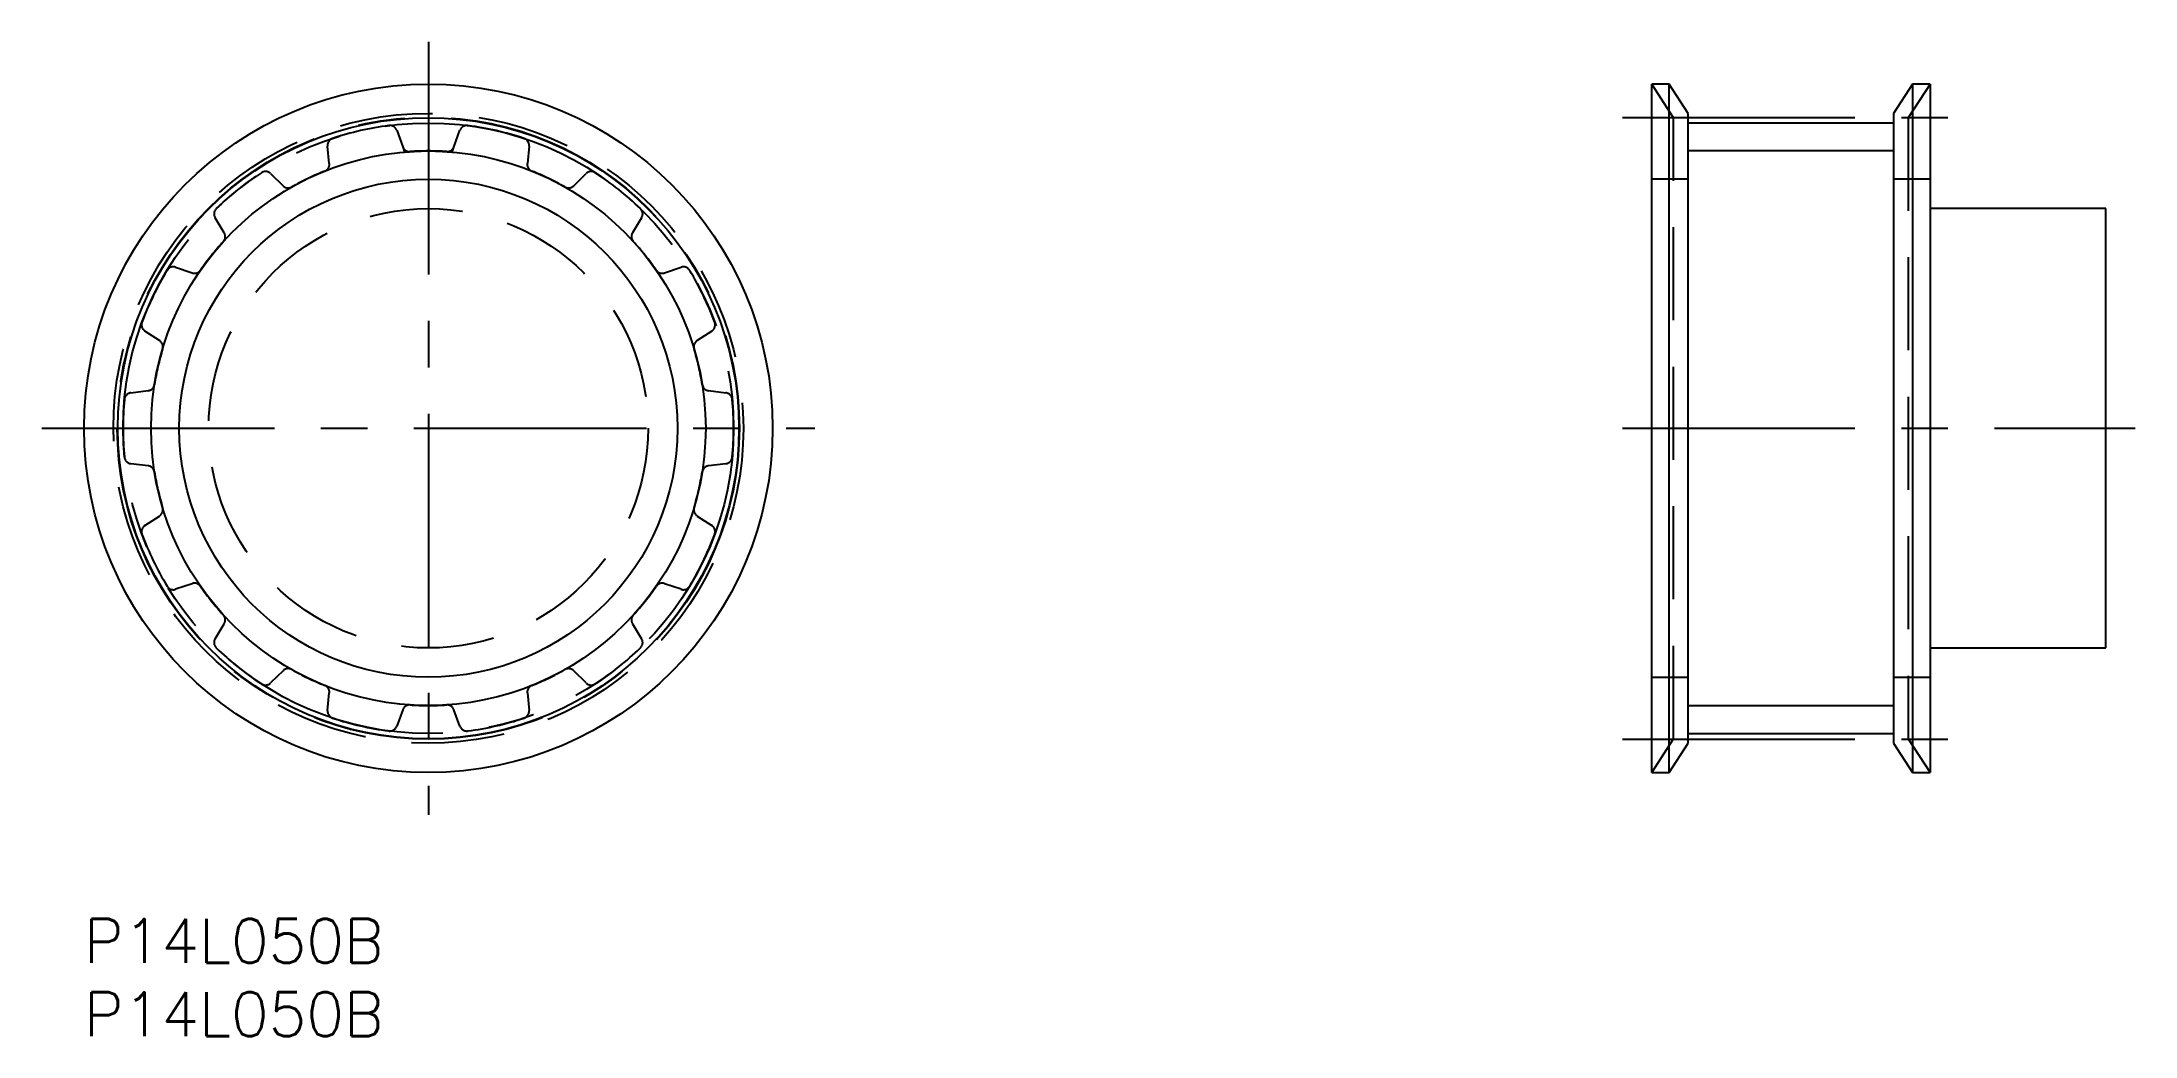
# Model space of a CAD drawing. Extents: x -3 to 140, y -8 to 60.
import ezdxf

# ---------------------------------------------------------------- set-up
doc = ezdxf.new("R2010")
doc.units = 0
doc.header["$LTSCALE"] = 0.5
for name, pattern in [('CENTER', [50.8, 31.75, -6.35, 6.35, -6.35]), ('DASHED', [19.05, 12.7, -6.35]), ('PHANTOM', [63.5, 31.75, -6.35, 6.35, -6.35, 6.35, -6.35])]:
    doc.linetypes.add(name, pattern=pattern)
for name, color, linetype in [('MSM_CENTER', 1, 'CENTER'), ('MSM_CONTINUOUS', 7, 'CONTINUOUS'), ('MSM_DASHED', 4, 'DASHED'), ('MSM_IMAGINARY', 6, 'PHANTOM'), ('MSM_NARROW', 5, 'CONTINUOUS'), ('MSM_PART_NUMBER', 7, 'CONTINUOUS')]:
    doc.layers.add(name, color=color, linetype=linetype)
doc.styles.get("Standard").update_dxf_attribs({"font": 'txt.shx', "height": 3, "bigfont": 'bigfont.shx'})

msp = doc.modelspace()

# ---------------------------------------------------------------- linework, layer by layer
at = {"layer": 'MSM_CENTER'}
for p, q in [((23.5, 59.88), (23.5, 7.12)), ((105, 54.72), (128, 54.72)), ((-2.88, 33.5), (49.88, 33.5)), ((105, 33.5), (140, 33.5)), ((105, 12.27), (128, 12.27))]:
    msp.add_line(p, q, dxfattribs=at)
msp.add_circle((23.5, 33.5), 21.23, dxfattribs=at)
at = {"layer": 'MSM_CONTINUOUS'}
for p, q in [((108.19, 57), (107, 57)), ((107, 10), (107, 57)), ((109.5, 55), (108.19, 57)), ((108.19, 10), (108.19, 57)), ((124.81, 57), (123.5, 55)), ((126, 57), (124.81, 57)), ((124.81, 57), (124.81, 10)), ((126, 57), (126, 10)), ((109.5, 12), (109.5, 55)), ((123.5, 54.34), (109.5, 54.34)), ((123.5, 55), (123.5, 12)), ((138, 48.5), (126, 48.5)), ((138, 18.5), (138, 48.5)), ((126, 18.5), (138, 18.5)), ((108.19, 10), (109.5, 12)), ((109.5, 12.66), (123.5, 12.66)), ((123.5, 12), (124.81, 10)), ((107, 10), (108.19, 10)), ((124.81, 10), (126, 10))]:
    msp.add_line(p, q, dxfattribs=at)
for radius in [23.5, 21.2, 17]:
    msp.add_circle((23.5, 33.5), radius, dxfattribs=at)
at = {"layer": 'MSM_DASHED'}
for p, q in [((108.5, 54.7), (107, 57)), ((126, 57), (124.5, 54.7)), ((108.5, 12.3), (108.5, 54.7)), ((124.5, 54.7), (124.5, 12.3)), ((21.34, 53.84), (21.75, 52.72)), ((25.25, 52.7), (25.66, 53.84)), ((16.74, 51.57), (16.62, 52.76)), ((30.38, 52.76), (30.26, 51.57)), ((12.73, 50.89), (13.58, 50.05)), ((33.42, 50.05), (34.27, 50.89)), ((109.5, 50.5), (107, 50.5)), ((126, 50.5), (123.5, 50.5)), ((9.57, 46.85), (8.95, 47.87)), ((38.05, 47.87), (37.43, 46.85)), ((6.25, 44.49), (7.38, 44.11)), ((39.62, 44.11), (40.75, 44.49)), ((5.16, 39.49), (4.15, 40.14)), ((42.85, 40.14), (41.84, 39.49)), ((3.19, 35.92), (4.37, 36.07)), ((42.63, 36.07), (43.81, 35.92)), ((4.37, 30.93), (3.19, 31.08)), ((43.81, 31.08), (42.63, 30.93)), ((4.15, 26.86), (5.16, 27.51)), ((41.84, 27.51), (42.85, 26.86)), ((7.38, 22.89), (6.25, 22.51)), ((40.75, 22.51), (39.62, 22.89)), ((8.95, 19.13), (9.57, 20.15)), ((37.43, 20.15), (38.05, 19.13)), ((13.58, 16.95), (12.73, 16.11)), ((34.27, 16.11), (33.42, 16.95)), ((107, 16.5), (109.5, 16.5)), ((123.5, 16.5), (126, 16.5)), ((16.62, 14.24), (16.74, 15.43)), ((30.26, 15.43), (30.38, 14.24)), ((21.75, 14.28), (21.34, 13.16)), ((25.66, 13.16), (25.25, 14.28)), ((107, 10), (108.5, 12.3)), ((124.5, 12.3), (126, 10))]:
    msp.add_line(p, q, dxfattribs=at)
for radius in [21.5, 15]:
    msp.add_circle((23.5, 33.5), radius, dxfattribs=at)
for centre, radius, start, end in [((17.12, 52.81), 0.5, 108.2753, 185.7143), ((23.5, 33.5), 20.84, 97.4389, 108.2753), ((20.87, 53.67), 0.5, 20, 97.4389), ((26.13, 53.67), 0.5, 82.5611, 160), ((23.5, 33.5), 20.84, 71.7247, 82.5611), ((29.88, 52.81), 0.5, 354.2857, 71.7247), ((16.25, 51.52), 0.5, 291.9227, 5.7143), ((22.22, 52.89), 0.5, 200, 273.7916), ((23.5, 33.5), 18.93, 86.2084, 93.7916), ((24.78, 52.89), 0.5, 266.2084, 340), ((30.75, 51.52), 0.5, 174.2857, 248.0773), ((23.5, 33.5), 20.84, 123.1532, 133.9896), ((12.38, 50.53), 0.5, 45.7143, 123.1532), ((13.93, 50.41), 0.5, 225.7143, 299.5059), ((23.5, 33.5), 18.93, 111.9227, 119.5059), ((23.5, 33.5), 18.93, 60.4941, 68.0773), ((33.07, 50.41), 0.5, 240.4941, 314.2857), ((34.62, 50.53), 0.5, 56.8468, 134.2857), ((23.5, 33.5), 20.84, 46.0104, 56.8468), ((9.37, 48.13), 0.5, 133.9896, 211.4286), ((37.63, 48.13), 0.5, 328.5714, 46.0104), ((23.5, 33.5), 18.93, 137.637, 145.2201), ((9.14, 46.59), 0.5, 317.637, 31.4286), ((37.86, 46.59), 0.5, 148.5714, 222.363), ((23.5, 33.5), 18.93, 34.7799, 42.363), ((6.09, 44.02), 0.5, 71.4286, 148.8675), ((7.54, 44.58), 0.5, 251.4286, 325.2201), ((39.46, 44.58), 0.5, 214.7799, 288.5714), ((40.91, 44.02), 0.5, 31.1325, 108.5714), ((23.5, 33.5), 20.84, 148.8675, 159.7039), ((23.5, 33.5), 20.84, 20.2961, 31.1325), ((4.42, 40.56), 0.5, 159.7039, 237.1429), ((42.58, 40.56), 0.5, 302.8571, 20.2961), ((23.5, 33.5), 18.93, 163.3513, 170.9344), ((4.88, 39.07), 0.5, 343.3513, 57.1429), ((42.12, 39.07), 0.5, 122.8571, 196.6487), ((23.5, 33.5), 18.93, 9.0656, 16.6487), ((3.25, 35.42), 0.5, 97.1429, 174.5818), ((4.31, 36.56), 0.5, 277.1429, 350.9344), ((42.69, 36.56), 0.5, 189.0656, 262.8571), ((43.75, 35.42), 0.5, 5.4182, 82.8571), ((23.5, 33.5), 20.84, 174.5818, 185.4182), ((23.5, 33.5), 20.84, 354.5818, 5.4182), ((3.25, 31.58), 0.5, 185.4182, 262.8571), ((43.75, 31.58), 0.5, 277.1429, 354.5818), ((4.31, 30.44), 0.5, 9.0656, 82.8571), ((23.5, 33.5), 18.93, 189.0656, 196.6487), ((23.5, 33.5), 18.93, 343.3513, 350.9344), ((42.69, 30.44), 0.5, 97.1429, 170.9344), ((4.88, 27.93), 0.5, 302.8571, 16.6487), ((42.12, 27.93), 0.5, 163.3513, 237.1429), ((4.42, 26.44), 0.5, 122.8571, 200.2961), ((23.5, 33.5), 20.84, 200.2961, 211.1325), ((23.5, 33.5), 20.84, 328.8675, 339.7039), ((42.58, 26.44), 0.5, 339.7039, 57.1429), ((7.54, 22.42), 0.5, 34.7799, 108.5714), ((39.46, 22.42), 0.5, 71.4286, 145.2201), ((6.09, 22.98), 0.5, 211.1325, 288.5714), ((23.5, 33.5), 18.93, 214.7799, 222.363), ((23.5, 33.5), 18.93, 317.637, 325.2201), ((40.91, 22.98), 0.5, 251.4286, 328.8675), ((9.14, 20.41), 0.5, 328.5714, 42.363), ((37.86, 20.41), 0.5, 137.637, 211.4286), ((9.37, 18.87), 0.5, 148.5714, 226.0104), ((37.63, 18.87), 0.5, 313.9896, 31.4286), ((23.5, 33.5), 20.84, 226.0104, 236.8468), ((23.5, 33.5), 20.84, 303.1532, 313.9896), ((12.38, 16.47), 0.5, 236.8468, 314.2857), ((13.93, 16.59), 0.5, 60.4941, 134.2857), ((23.5, 33.5), 18.93, 240.4941, 248.0773), ((16.25, 15.48), 0.5, 354.2857, 68.0773), ((30.75, 15.48), 0.5, 111.9227, 185.7143), ((23.5, 33.5), 18.93, 291.9227, 299.5059), ((33.07, 16.59), 0.5, 45.7143, 119.5059), ((34.62, 16.47), 0.5, 225.7143, 303.1532), ((22.22, 14.11), 0.5, 86.2084, 160), ((23.5, 33.5), 18.93, 266.2084, 273.7916), ((24.78, 14.11), 0.5, 20, 93.7916), ((17.12, 14.19), 0.5, 174.2857, 251.7247), ((23.5, 33.5), 20.84, 251.7247, 262.5611), ((20.87, 13.33), 0.5, 262.5611, 340), ((26.13, 13.33), 0.5, 200, 277.4389), ((23.5, 33.5), 20.84, 277.4389, 288.2753), ((29.88, 14.19), 0.5, 288.2753, 5.7143)]:
    msp.add_arc(centre, radius, start, end, dxfattribs=at)
at = {"layer": 'MSM_IMAGINARY'}
msp.add_circle((23.5, 33.5), 20.84, dxfattribs=at)
at = {"layer": 'MSM_NARROW'}
for p, q in [((21.75, 52.72), (21.88, 52.36)), ((25.13, 52.36), (25.25, 52.7)), ((123.5, 52.43), (109.5, 52.43)), ((109.5, 14.57), (123.5, 14.57))]:
    msp.add_line(p, q, dxfattribs=at)
msp.add_circle((23.5, 33.5), 18.93, dxfattribs=at)

# ---------------------------------------------------------------- texts
at = {"layer": 'MSM_PART_NUMBER'}
for p in [(0, -3), (0, -8)]:
    msp.add_text('P14L050B', height=3, dxfattribs=at).set_placement(p)

doc.saveas('drawing.dxf')
